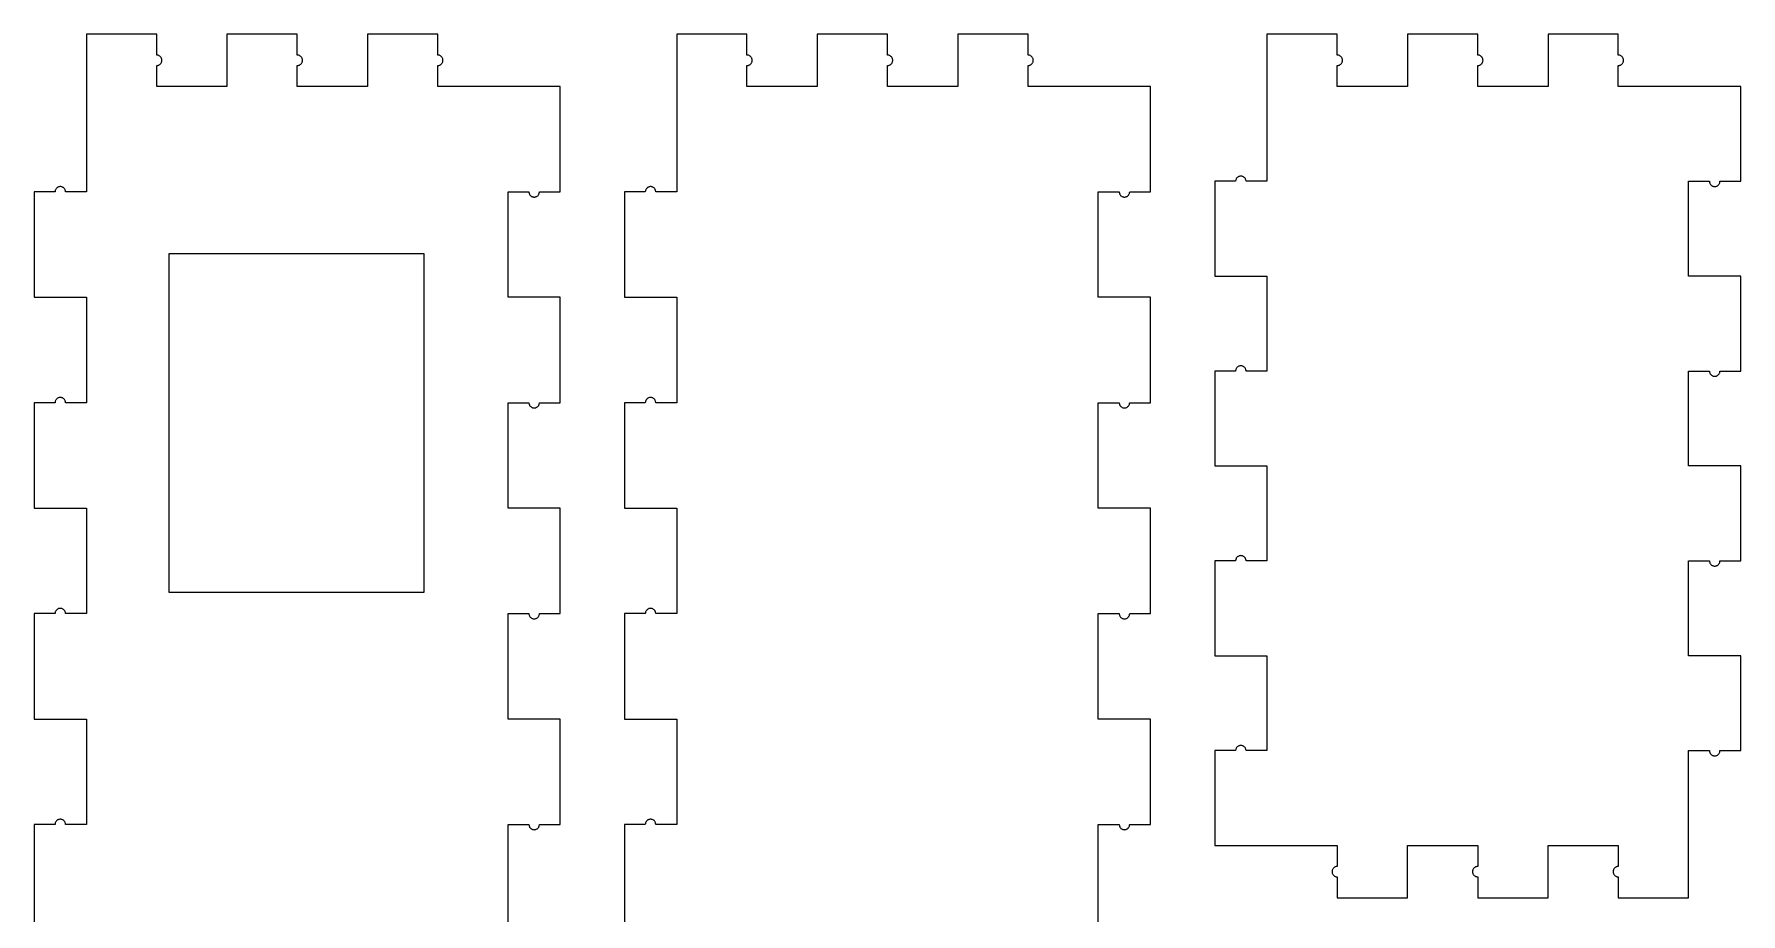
# Model space of a CAD drawing. Header units: metres. Extents: x -3 to 208, y -3 to 103.
# Drawn here: x 106.9 to 208.1, y 51 to 103.1 of the extents above; entities that cross this region are included whole.
import ezdxf

# ---------------------------------------------------------------- set-up
doc = ezdxf.new("R2010")
doc.units = ezdxf.units.M

msp = doc.modelspace()

# ---------------------------------------------------------------- linework, layer by layer
for p, q in [((114.167, 103.1), (110, 103.1)), ((110, 103.1), (110, 93.75)), ((114.167, 101.86), (114.167, 103.1)), ((122.5, 103.1), (118.333, 103.1)), ((118.333, 103.1), (118.333, 100)), ((122.5, 101.86), (122.5, 103.1)), ((130.833, 103.1), (126.667, 103.1)), ((126.667, 103.1), (126.667, 100)), ((130.833, 101.86), (130.833, 103.1)), ((149.167, 103.1), (145, 103.1)), ((145, 103.1), (145, 93.75)), ((149.167, 101.86), (149.167, 103.1)), ((157.5, 103.1), (153.333, 103.1)), ((153.333, 103.1), (153.333, 100)), ((157.5, 101.86), (157.5, 103.1)), ((165.833, 103.1), (161.667, 103.1)), ((161.667, 103.1), (161.667, 100)), ((165.833, 101.86), (165.833, 103.1)), ((184.167, 103.1), (180, 103.1)), ((180, 103.1), (180, 94.375)), ((184.167, 101.86), (184.167, 103.1)), ((192.5, 103.1), (188.333, 103.1)), ((188.333, 103.1), (188.333, 100)), ((192.5, 101.86), (192.5, 103.1)), ((200.833, 103.1), (196.667, 103.1)), ((196.667, 103.1), (196.667, 100)), ((200.833, 101.86), (200.833, 103.1)), ((114.199, 101.858), (114.167, 101.86)), ((114.167, 101.24), (114.199, 101.242)), ((114.167, 100), (114.167, 101.24)), ((114.231, 101.853), (114.199, 101.858)), ((114.199, 101.242), (114.231, 101.247)), ((114.262, 101.845), (114.231, 101.853)), ((114.231, 101.247), (114.262, 101.255)), ((114.293, 101.833), (114.262, 101.845)), ((114.262, 101.255), (114.293, 101.267)), ((114.322, 101.818), (114.293, 101.833)), ((114.293, 101.267), (114.322, 101.282)), ((114.349, 101.801), (114.322, 101.818)), ((114.322, 101.282), (114.349, 101.299)), ((114.374, 101.78), (114.349, 101.801)), ((114.349, 101.299), (114.374, 101.32)), ((114.397, 101.757), (114.374, 101.78)), ((114.374, 101.32), (114.397, 101.343)), ((114.417, 101.732), (114.397, 101.757)), ((114.397, 101.343), (114.417, 101.368)), ((114.435, 101.705), (114.417, 101.732)), ((114.417, 101.368), (114.435, 101.395)), ((114.45, 101.676), (114.435, 101.705)), ((114.435, 101.395), (114.45, 101.424)), ((114.461, 101.646), (114.45, 101.676)), ((114.45, 101.424), (114.461, 101.454)), ((114.47, 101.614), (114.461, 101.646)), ((114.461, 101.454), (114.47, 101.486)), ((114.475, 101.582), (114.47, 101.614)), ((114.47, 101.486), (114.475, 101.518)), ((114.477, 101.55), (114.475, 101.582)), ((114.475, 101.518), (114.477, 101.55)), ((122.532, 101.858), (122.5, 101.86)), ((122.5, 101.24), (122.532, 101.242)), ((122.5, 100), (122.5, 101.24)), ((122.564, 101.853), (122.532, 101.858)), ((122.532, 101.242), (122.564, 101.247)), ((122.596, 101.845), (122.564, 101.853)), ((122.564, 101.247), (122.596, 101.255)), ((122.626, 101.833), (122.596, 101.845)), ((122.596, 101.255), (122.626, 101.267)), ((122.655, 101.818), (122.626, 101.833)), ((122.626, 101.267), (122.655, 101.282)), ((122.682, 101.801), (122.655, 101.818)), ((122.655, 101.282), (122.682, 101.299)), ((122.707, 101.78), (122.682, 101.801)), ((122.682, 101.299), (122.707, 101.32)), ((122.73, 101.757), (122.707, 101.78)), ((122.707, 101.32), (122.73, 101.343)), ((122.751, 101.732), (122.73, 101.757)), ((122.73, 101.343), (122.751, 101.368)), ((122.768, 101.705), (122.751, 101.732)), ((122.751, 101.368), (122.768, 101.395)), ((122.783, 101.676), (122.768, 101.705)), ((122.768, 101.395), (122.783, 101.424)), ((122.795, 101.646), (122.783, 101.676)), ((122.783, 101.424), (122.795, 101.454)), ((122.803, 101.614), (122.795, 101.646)), ((122.795, 101.454), (122.803, 101.486)), ((122.808, 101.582), (122.803, 101.614)), ((122.803, 101.486), (122.808, 101.518)), ((122.81, 101.55), (122.808, 101.582)), ((122.808, 101.518), (122.81, 101.55)), ((130.866, 101.858), (130.833, 101.86)), ((130.833, 101.24), (130.866, 101.242)), ((130.833, 100), (130.833, 101.24)), ((130.898, 101.853), (130.866, 101.858)), ((130.866, 101.242), (130.898, 101.247)), ((130.929, 101.845), (130.898, 101.853)), ((130.898, 101.247), (130.929, 101.255)), ((130.959, 101.833), (130.929, 101.845)), ((130.929, 101.255), (130.959, 101.267)), ((130.988, 101.818), (130.959, 101.833)), ((130.959, 101.267), (130.988, 101.282)), ((131.016, 101.801), (130.988, 101.818)), ((130.988, 101.282), (131.016, 101.299)), ((131.041, 101.78), (131.016, 101.801)), ((131.016, 101.299), (131.041, 101.32)), ((131.064, 101.757), (131.041, 101.78)), ((131.041, 101.32), (131.064, 101.343)), ((131.084, 101.732), (131.064, 101.757)), ((131.064, 101.343), (131.084, 101.368)), ((131.102, 101.705), (131.084, 101.732)), ((131.084, 101.368), (131.102, 101.395)), ((131.117, 101.676), (131.102, 101.705)), ((131.102, 101.395), (131.117, 101.424)), ((131.128, 101.646), (131.117, 101.676)), ((131.117, 101.424), (131.128, 101.454)), ((131.137, 101.614), (131.128, 101.646)), ((131.128, 101.454), (131.137, 101.486)), ((131.142, 101.582), (131.137, 101.614)), ((131.137, 101.486), (131.142, 101.518)), ((131.143, 101.55), (131.142, 101.582)), ((131.142, 101.518), (131.143, 101.55)), ((149.199, 101.858), (149.167, 101.86)), ((149.167, 101.24), (149.199, 101.242)), ((149.167, 100), (149.167, 101.24)), ((149.231, 101.853), (149.199, 101.858)), ((149.199, 101.242), (149.231, 101.247)), ((149.262, 101.845), (149.231, 101.853)), ((149.231, 101.247), (149.262, 101.255)), ((149.293, 101.833), (149.262, 101.845)), ((149.262, 101.255), (149.293, 101.267)), ((149.322, 101.818), (149.293, 101.833)), ((149.293, 101.267), (149.322, 101.282)), ((149.349, 101.801), (149.322, 101.818)), ((149.322, 101.282), (149.349, 101.299)), ((149.374, 101.78), (149.349, 101.801)), ((149.349, 101.299), (149.374, 101.32)), ((149.397, 101.757), (149.374, 101.78)), ((149.374, 101.32), (149.397, 101.343)), ((149.417, 101.732), (149.397, 101.757)), ((149.397, 101.343), (149.417, 101.368)), ((149.435, 101.705), (149.417, 101.732)), ((149.417, 101.368), (149.435, 101.395)), ((149.45, 101.676), (149.435, 101.705)), ((149.435, 101.395), (149.45, 101.424)), ((149.461, 101.646), (149.45, 101.676)), ((149.45, 101.424), (149.461, 101.454)), ((149.47, 101.614), (149.461, 101.646)), ((149.461, 101.454), (149.47, 101.486)), ((149.475, 101.582), (149.47, 101.614)), ((149.47, 101.486), (149.475, 101.518)), ((149.477, 101.55), (149.475, 101.582)), ((149.475, 101.518), (149.477, 101.55)), ((157.532, 101.858), (157.5, 101.86)), ((157.5, 101.24), (157.532, 101.242)), ((157.5, 100), (157.5, 101.24)), ((157.564, 101.853), (157.532, 101.858)), ((157.532, 101.242), (157.564, 101.247)), ((157.596, 101.845), (157.564, 101.853)), ((157.564, 101.247), (157.596, 101.255)), ((157.626, 101.833), (157.596, 101.845)), ((157.596, 101.255), (157.626, 101.267)), ((157.655, 101.818), (157.626, 101.833)), ((157.626, 101.267), (157.655, 101.282)), ((157.682, 101.801), (157.655, 101.818)), ((157.655, 101.282), (157.682, 101.299)), ((157.707, 101.78), (157.682, 101.801)), ((157.682, 101.299), (157.707, 101.32)), ((157.73, 101.757), (157.707, 101.78)), ((157.707, 101.32), (157.73, 101.343)), ((157.751, 101.732), (157.73, 101.757)), ((157.73, 101.343), (157.751, 101.368)), ((157.768, 101.705), (157.751, 101.732)), ((157.751, 101.368), (157.768, 101.395)), ((157.783, 101.676), (157.768, 101.705)), ((157.768, 101.395), (157.783, 101.424)), ((157.795, 101.646), (157.783, 101.676)), ((157.783, 101.424), (157.795, 101.454)), ((157.803, 101.614), (157.795, 101.646)), ((157.795, 101.454), (157.803, 101.486)), ((157.808, 101.582), (157.803, 101.614)), ((157.803, 101.486), (157.808, 101.518)), ((157.81, 101.55), (157.808, 101.582)), ((157.808, 101.518), (157.81, 101.55)), ((165.866, 101.858), (165.833, 101.86)), ((165.833, 101.24), (165.866, 101.242)), ((165.833, 100), (165.833, 101.24)), ((165.898, 101.853), (165.866, 101.858)), ((165.866, 101.242), (165.898, 101.247)), ((165.929, 101.845), (165.898, 101.853)), ((165.898, 101.247), (165.929, 101.255)), ((165.959, 101.833), (165.929, 101.845)), ((165.929, 101.255), (165.959, 101.267)), ((165.988, 101.818), (165.959, 101.833)), ((165.959, 101.267), (165.988, 101.282)), ((166.016, 101.801), (165.988, 101.818)), ((165.988, 101.282), (166.016, 101.299)), ((166.041, 101.78), (166.016, 101.801)), ((166.016, 101.299), (166.041, 101.32)), ((166.064, 101.757), (166.041, 101.78)), ((166.041, 101.32), (166.064, 101.343)), ((166.084, 101.732), (166.064, 101.757)), ((166.064, 101.343), (166.084, 101.368)), ((166.102, 101.705), (166.084, 101.732)), ((166.084, 101.368), (166.102, 101.395)), ((166.117, 101.676), (166.102, 101.705)), ((166.102, 101.395), (166.117, 101.424)), ((166.128, 101.646), (166.117, 101.676)), ((166.117, 101.424), (166.128, 101.454)), ((166.137, 101.614), (166.128, 101.646)), ((166.128, 101.454), (166.137, 101.486)), ((166.142, 101.582), (166.137, 101.614)), ((166.137, 101.486), (166.142, 101.518)), ((166.143, 101.55), (166.142, 101.582)), ((166.142, 101.518), (166.143, 101.55)), ((184.199, 101.858), (184.167, 101.86)), ((184.167, 101.24), (184.199, 101.242)), ((184.167, 100), (184.167, 101.24)), ((184.231, 101.853), (184.199, 101.858)), ((184.199, 101.242), (184.231, 101.247)), ((184.262, 101.845), (184.231, 101.853)), ((184.231, 101.247), (184.262, 101.255)), ((184.293, 101.833), (184.262, 101.845)), ((184.262, 101.255), (184.293, 101.267)), ((184.322, 101.818), (184.293, 101.833)), ((184.293, 101.267), (184.322, 101.282)), ((184.349, 101.801), (184.322, 101.818)), ((184.322, 101.282), (184.349, 101.299)), ((184.374, 101.78), (184.349, 101.801)), ((184.349, 101.299), (184.374, 101.32)), ((184.397, 101.757), (184.374, 101.78)), ((184.374, 101.32), (184.397, 101.343)), ((184.417, 101.732), (184.397, 101.757)), ((184.397, 101.343), (184.417, 101.368)), ((184.435, 101.705), (184.417, 101.732)), ((184.417, 101.368), (184.435, 101.395)), ((184.45, 101.676), (184.435, 101.705)), ((184.435, 101.395), (184.45, 101.424)), ((184.461, 101.646), (184.45, 101.676)), ((184.45, 101.424), (184.461, 101.454)), ((184.47, 101.614), (184.461, 101.646)), ((184.461, 101.454), (184.47, 101.486)), ((184.475, 101.582), (184.47, 101.614)), ((184.47, 101.486), (184.475, 101.518)), ((184.477, 101.55), (184.475, 101.582)), ((184.475, 101.518), (184.477, 101.55)), ((192.532, 101.858), (192.5, 101.86)), ((192.5, 101.24), (192.532, 101.242)), ((192.5, 100), (192.5, 101.24)), ((192.564, 101.853), (192.532, 101.858)), ((192.532, 101.242), (192.564, 101.247)), ((192.596, 101.845), (192.564, 101.853)), ((192.564, 101.247), (192.596, 101.255)), ((192.626, 101.833), (192.596, 101.845)), ((192.596, 101.255), (192.626, 101.267)), ((192.655, 101.818), (192.626, 101.833)), ((192.626, 101.267), (192.655, 101.282)), ((192.682, 101.801), (192.655, 101.818)), ((192.655, 101.282), (192.682, 101.299)), ((192.707, 101.78), (192.682, 101.801)), ((192.682, 101.299), (192.707, 101.32)), ((192.73, 101.757), (192.707, 101.78)), ((192.707, 101.32), (192.73, 101.343)), ((192.751, 101.732), (192.73, 101.757)), ((192.73, 101.343), (192.751, 101.368)), ((192.768, 101.705), (192.751, 101.732)), ((192.751, 101.368), (192.768, 101.395)), ((192.783, 101.676), (192.768, 101.705)), ((192.768, 101.395), (192.783, 101.424)), ((192.795, 101.646), (192.783, 101.676)), ((192.783, 101.424), (192.795, 101.454)), ((192.803, 101.614), (192.795, 101.646)), ((192.795, 101.454), (192.803, 101.486)), ((192.808, 101.582), (192.803, 101.614)), ((192.803, 101.486), (192.808, 101.518)), ((192.81, 101.55), (192.808, 101.582)), ((192.808, 101.518), (192.81, 101.55)), ((200.866, 101.858), (200.833, 101.86)), ((200.833, 101.24), (200.866, 101.242)), ((200.833, 100), (200.833, 101.24)), ((200.898, 101.853), (200.866, 101.858)), ((200.866, 101.242), (200.898, 101.247)), ((200.929, 101.845), (200.898, 101.853)), ((200.898, 101.247), (200.929, 101.255)), ((200.959, 101.833), (200.929, 101.845)), ((200.929, 101.255), (200.959, 101.267)), ((200.988, 101.818), (200.959, 101.833)), ((200.959, 101.267), (200.988, 101.282)), ((201.016, 101.801), (200.988, 101.818)), ((200.988, 101.282), (201.016, 101.299)), ((201.041, 101.78), (201.016, 101.801)), ((201.016, 101.299), (201.041, 101.32)), ((201.064, 101.757), (201.041, 101.78)), ((201.041, 101.32), (201.064, 101.343)), ((201.084, 101.732), (201.064, 101.757)), ((201.064, 101.343), (201.084, 101.368)), ((201.102, 101.705), (201.084, 101.732)), ((201.084, 101.368), (201.102, 101.395)), ((201.117, 101.676), (201.102, 101.705)), ((201.102, 101.395), (201.117, 101.424)), ((201.128, 101.646), (201.117, 101.676)), ((201.117, 101.424), (201.128, 101.454)), ((201.137, 101.614), (201.128, 101.646)), ((201.128, 101.454), (201.137, 101.486)), ((201.142, 101.582), (201.137, 101.614)), ((201.137, 101.486), (201.142, 101.518)), ((201.143, 101.55), (201.142, 101.582)), ((201.142, 101.518), (201.143, 101.55)), ((118.333, 100), (114.167, 100)), ((126.667, 100), (122.5, 100)), ((138.1, 100), (130.833, 100)), ((138.1, 93.75), (138.1, 100)), ((153.333, 100), (149.167, 100)), ((161.667, 100), (157.5, 100)), ((173.1, 100), (165.833, 100)), ((173.1, 93.75), (173.1, 100)), ((188.333, 100), (184.167, 100)), ((196.667, 100), (192.5, 100)), ((208.1, 100), (200.833, 100)), ((208.1, 94.375), (208.1, 100)), ((178.14, 94.375), (176.9, 94.375)), ((176.9, 94.375), (176.9, 88.75)), ((178.142, 94.4074), (178.14, 94.375)), ((178.147, 94.4394), (178.142, 94.4074)), ((178.155, 94.4708), (178.147, 94.4394)), ((178.167, 94.5011), (178.155, 94.4708)), ((178.182, 94.53), (178.167, 94.5011)), ((178.199, 94.5572), (178.182, 94.53)), ((178.22, 94.5824), (178.199, 94.5572)), ((178.243, 94.6054), (178.22, 94.5824)), ((178.268, 94.6258), (178.243, 94.6054)), ((178.295, 94.6435), (178.268, 94.6258)), ((178.324, 94.6582), (178.295, 94.6435)), ((178.354, 94.6698), (178.324, 94.6582)), ((178.386, 94.6782), (178.354, 94.6698)), ((178.418, 94.6833), (178.386, 94.6782)), ((178.45, 94.685), (178.418, 94.6833)), ((178.482, 94.6833), (178.45, 94.685)), ((178.514, 94.6782), (178.482, 94.6833)), ((178.546, 94.6698), (178.514, 94.6782)), ((178.576, 94.6582), (178.546, 94.6698)), ((178.605, 94.6435), (178.576, 94.6582)), ((178.632, 94.6258), (178.605, 94.6435)), ((178.657, 94.6054), (178.632, 94.6258)), ((178.68, 94.5824), (178.657, 94.6054)), ((178.701, 94.5572), (178.68, 94.5824)), ((178.718, 94.53), (178.701, 94.5572)), ((178.733, 94.5011), (178.718, 94.53)), ((178.745, 94.4708), (178.733, 94.5011)), ((178.753, 94.4394), (178.745, 94.4708)), ((178.758, 94.4074), (178.753, 94.4394)), ((178.76, 94.375), (178.758, 94.4074)), ((180, 94.375), (178.76, 94.375)), ((205, 88.75), (205, 94.375)), ((205, 94.375), (206.24, 94.375)), ((206.24, 94.375), (206.242, 94.3426)), ((206.242, 94.3426), (206.247, 94.3106)), ((206.247, 94.3106), (206.255, 94.2792)), ((206.255, 94.2792), (206.267, 94.2489)), ((206.267, 94.2489), (206.282, 94.22)), ((206.282, 94.22), (206.299, 94.1928)), ((206.299, 94.1928), (206.32, 94.1676)), ((206.32, 94.1676), (206.343, 94.1446)), ((206.343, 94.1446), (206.368, 94.1242)), ((206.368, 94.1242), (206.395, 94.1065)), ((206.705, 94.1065), (206.732, 94.1242)), ((206.732, 94.1242), (206.757, 94.1446)), ((206.757, 94.1446), (206.78, 94.1676)), ((206.78, 94.1676), (206.801, 94.1928)), ((206.801, 94.1928), (206.818, 94.22)), ((206.818, 94.22), (206.833, 94.2489)), ((206.833, 94.2489), (206.845, 94.2792)), ((206.845, 94.2792), (206.853, 94.3106)), ((206.853, 94.3106), (206.858, 94.3426)), ((206.858, 94.3426), (206.86, 94.375)), ((206.86, 94.375), (208.1, 94.375)), ((108.14, 93.75), (106.9, 93.75)), ((106.9, 93.75), (106.9, 87.5)), ((108.142, 93.7824), (108.14, 93.75)), ((108.147, 93.8144), (108.142, 93.7824)), ((108.155, 93.8458), (108.147, 93.8144)), ((108.167, 93.8761), (108.155, 93.8458)), ((108.182, 93.905), (108.167, 93.8761)), ((108.199, 93.9322), (108.182, 93.905)), ((108.22, 93.9574), (108.199, 93.9322)), ((108.243, 93.9804), (108.22, 93.9574)), ((108.268, 94.0008), (108.243, 93.9804)), ((108.295, 94.0185), (108.268, 94.0008)), ((108.324, 94.0332), (108.295, 94.0185)), ((108.354, 94.0448), (108.324, 94.0332)), ((108.386, 94.0532), (108.354, 94.0448)), ((108.418, 94.0583), (108.386, 94.0532)), ((108.45, 94.06), (108.418, 94.0583)), ((108.482, 94.0583), (108.45, 94.06)), ((108.514, 94.0532), (108.482, 94.0583)), ((108.546, 94.0448), (108.514, 94.0532)), ((108.576, 94.0332), (108.546, 94.0448)), ((108.605, 94.0185), (108.576, 94.0332)), ((108.632, 94.0008), (108.605, 94.0185)), ((108.657, 93.9804), (108.632, 94.0008)), ((108.68, 93.9574), (108.657, 93.9804)), ((108.701, 93.9322), (108.68, 93.9574)), ((108.718, 93.905), (108.701, 93.9322)), ((108.733, 93.8761), (108.718, 93.905)), ((108.745, 93.8458), (108.733, 93.8761)), ((108.753, 93.8144), (108.745, 93.8458)), ((108.758, 93.7824), (108.753, 93.8144)), ((108.76, 93.75), (108.758, 93.7824)), ((110, 93.75), (108.76, 93.75)), ((135, 87.5), (135, 93.75)), ((135, 93.75), (136.24, 93.75)), ((136.24, 93.75), (136.242, 93.7176)), ((136.242, 93.7176), (136.247, 93.6856)), ((136.247, 93.6856), (136.255, 93.6542)), ((136.255, 93.6542), (136.267, 93.6239)), ((136.267, 93.6239), (136.282, 93.595)), ((136.282, 93.595), (136.299, 93.5678)), ((136.299, 93.5678), (136.32, 93.5426)), ((136.32, 93.5426), (136.343, 93.5196)), ((136.343, 93.5196), (136.368, 93.4992)), ((136.368, 93.4992), (136.395, 93.4815)), ((136.395, 93.4815), (136.424, 93.4668)), ((136.424, 93.4668), (136.454, 93.4552)), ((136.454, 93.4552), (136.486, 93.4468)), ((136.486, 93.4468), (136.518, 93.4417)), ((136.518, 93.4417), (136.55, 93.44)), ((136.55, 93.44), (136.582, 93.4417)), ((136.582, 93.4417), (136.614, 93.4468)), ((136.614, 93.4468), (136.646, 93.4552)), ((136.646, 93.4552), (136.676, 93.4668)), ((136.676, 93.4668), (136.705, 93.4815)), ((136.705, 93.4815), (136.732, 93.4992)), ((136.732, 93.4992), (136.757, 93.5196)), ((136.757, 93.5196), (136.78, 93.5426)), ((136.78, 93.5426), (136.801, 93.5678)), ((136.801, 93.5678), (136.818, 93.595)), ((136.818, 93.595), (136.833, 93.6239)), ((136.833, 93.6239), (136.845, 93.6542)), ((136.845, 93.6542), (136.853, 93.6856)), ((136.853, 93.6856), (136.858, 93.7176)), ((136.858, 93.7176), (136.86, 93.75)), ((136.86, 93.75), (138.1, 93.75)), ((143.14, 93.75), (141.9, 93.75)), ((141.9, 93.75), (141.9, 87.5)), ((143.142, 93.7824), (143.14, 93.75)), ((143.147, 93.8144), (143.142, 93.7824)), ((143.155, 93.8458), (143.147, 93.8144)), ((143.167, 93.8761), (143.155, 93.8458)), ((143.182, 93.905), (143.167, 93.8761)), ((143.199, 93.9322), (143.182, 93.905)), ((143.22, 93.9574), (143.199, 93.9322)), ((143.243, 93.9804), (143.22, 93.9574)), ((143.268, 94.0008), (143.243, 93.9804)), ((143.295, 94.0185), (143.268, 94.0008)), ((143.324, 94.0332), (143.295, 94.0185)), ((143.354, 94.0448), (143.324, 94.0332)), ((143.386, 94.0532), (143.354, 94.0448)), ((143.418, 94.0583), (143.386, 94.0532)), ((143.45, 94.06), (143.418, 94.0583)), ((143.482, 94.0583), (143.45, 94.06)), ((143.514, 94.0532), (143.482, 94.0583)), ((143.546, 94.0448), (143.514, 94.0532)), ((143.576, 94.0332), (143.546, 94.0448)), ((143.605, 94.0185), (143.576, 94.0332)), ((143.632, 94.0008), (143.605, 94.0185)), ((143.657, 93.9804), (143.632, 94.0008)), ((143.68, 93.9574), (143.657, 93.9804)), ((143.701, 93.9322), (143.68, 93.9574)), ((143.718, 93.905), (143.701, 93.9322)), ((143.733, 93.8761), (143.718, 93.905)), ((143.745, 93.8458), (143.733, 93.8761)), ((143.753, 93.8144), (143.745, 93.8458)), ((143.758, 93.7824), (143.753, 93.8144)), ((143.76, 93.75), (143.758, 93.7824)), ((145, 93.75), (143.76, 93.75)), ((170, 87.5), (170, 93.75)), ((170, 93.75), (171.24, 93.75)), ((171.24, 93.75), (171.242, 93.7176)), ((171.242, 93.7176), (171.247, 93.6856)), ((171.247, 93.6856), (171.255, 93.6542)), ((171.255, 93.6542), (171.267, 93.6239)), ((171.267, 93.6239), (171.282, 93.595)), ((171.282, 93.595), (171.299, 93.5678)), ((171.299, 93.5678), (171.32, 93.5426)), ((171.32, 93.5426), (171.343, 93.5196)), ((171.343, 93.5196), (171.368, 93.4992)), ((171.368, 93.4992), (171.395, 93.4815)), ((171.395, 93.4815), (171.424, 93.4668)), ((171.424, 93.4668), (171.454, 93.4552)), ((171.454, 93.4552), (171.486, 93.4468)), ((171.486, 93.4468), (171.518, 93.4417)), ((171.518, 93.4417), (171.55, 93.44)), ((171.55, 93.44), (171.582, 93.4417)), ((171.582, 93.4417), (171.614, 93.4468)), ((171.614, 93.4468), (171.646, 93.4552)), ((171.646, 93.4552), (171.676, 93.4668)), ((171.676, 93.4668), (171.705, 93.4815)), ((171.705, 93.4815), (171.732, 93.4992)), ((171.732, 93.4992), (171.757, 93.5196)), ((171.757, 93.5196), (171.78, 93.5426)), ((171.78, 93.5426), (171.801, 93.5678)), ((171.801, 93.5678), (171.818, 93.595)), ((171.818, 93.595), (171.833, 93.6239)), ((171.833, 93.6239), (171.845, 93.6542)), ((171.845, 93.6542), (171.853, 93.6856)), ((171.853, 93.6856), (171.858, 93.7176)), ((171.858, 93.7176), (171.86, 93.75)), ((171.86, 93.75), (173.1, 93.75)), ((206.395, 94.1065), (206.424, 94.0918)), ((206.424, 94.0918), (206.454, 94.0802)), ((206.454, 94.0802), (206.486, 94.0718)), ((206.486, 94.0718), (206.518, 94.0667)), ((206.518, 94.0667), (206.55, 94.065)), ((206.55, 94.065), (206.582, 94.0667)), ((206.582, 94.0667), (206.614, 94.0718)), ((206.614, 94.0718), (206.646, 94.0802)), ((206.646, 94.0802), (206.676, 94.0918)), ((206.676, 94.0918), (206.705, 94.1065)), ((114.9, 70), (114.9, 90.1)), ((114.9, 90.1), (130, 90.1)), ((130, 90.1), (130, 70)), ((176.9, 88.75), (180, 88.75)), ((180, 88.75), (180, 83.125)), ((208.1, 88.75), (205, 88.75)), ((208.1, 83.125), (208.1, 88.75)), ((106.9, 87.5), (110, 87.5)), ((110, 87.5), (110, 81.25)), ((138.1, 87.5), (135, 87.5)), ((138.1, 81.25), (138.1, 87.5)), ((141.9, 87.5), (145, 87.5)), ((145, 87.5), (145, 81.25)), ((173.1, 87.5), (170, 87.5)), ((173.1, 81.25), (173.1, 87.5)), ((178.14, 83.125), (176.9, 83.125)), ((176.9, 83.125), (176.9, 77.5)), ((178.142, 83.1574), (178.14, 83.125)), ((178.147, 83.1894), (178.142, 83.1574)), ((178.155, 83.2208), (178.147, 83.1894)), ((178.167, 83.2511), (178.155, 83.2208)), ((178.182, 83.28), (178.167, 83.2511)), ((178.199, 83.3072), (178.182, 83.28)), ((178.22, 83.3324), (178.199, 83.3072)), ((178.243, 83.3554), (178.22, 83.3324)), ((178.268, 83.3758), (178.243, 83.3554)), ((178.295, 83.3935), (178.268, 83.3758)), ((178.324, 83.4082), (178.295, 83.3935)), ((178.354, 83.4198), (178.324, 83.4082)), ((178.386, 83.4282), (178.354, 83.4198)), ((178.418, 83.4333), (178.386, 83.4282)), ((178.45, 83.435), (178.418, 83.4333)), ((178.482, 83.4333), (178.45, 83.435)), ((178.514, 83.4282), (178.482, 83.4333)), ((178.546, 83.4198), (178.514, 83.4282)), ((178.576, 83.4082), (178.546, 83.4198)), ((178.605, 83.3935), (178.576, 83.4082)), ((178.632, 83.3758), (178.605, 83.3935)), ((178.657, 83.3554), (178.632, 83.3758)), ((178.68, 83.3324), (178.657, 83.3554)), ((178.701, 83.3072), (178.68, 83.3324)), ((178.718, 83.28), (178.701, 83.3072)), ((178.733, 83.2511), (178.718, 83.28)), ((178.745, 83.2208), (178.733, 83.2511)), ((178.753, 83.1894), (178.745, 83.2208)), ((178.758, 83.1574), (178.753, 83.1894)), ((178.76, 83.125), (178.758, 83.1574)), ((180, 83.125), (178.76, 83.125)), ((205, 77.5), (205, 83.125)), ((205, 83.125), (206.24, 83.125)), ((206.24, 83.125), (206.242, 83.0926)), ((206.242, 83.0926), (206.247, 83.0606)), ((206.247, 83.0606), (206.255, 83.0292)), ((206.255, 83.0292), (206.267, 82.9989)), ((206.267, 82.9989), (206.282, 82.97)), ((206.818, 82.97), (206.833, 82.9989)), ((206.833, 82.9989), (206.845, 83.0292)), ((206.845, 83.0292), (206.853, 83.0606)), ((206.853, 83.0606), (206.858, 83.0926)), ((206.858, 83.0926), (206.86, 83.125)), ((206.86, 83.125), (208.1, 83.125)), ((206.282, 82.97), (206.299, 82.9428)), ((206.299, 82.9428), (206.32, 82.9176)), ((206.32, 82.9176), (206.343, 82.8946)), ((206.343, 82.8946), (206.368, 82.8742)), ((206.368, 82.8742), (206.395, 82.8565)), ((206.395, 82.8565), (206.424, 82.8418)), ((206.424, 82.8418), (206.454, 82.8302)), ((206.454, 82.8302), (206.486, 82.8218)), ((206.486, 82.8218), (206.518, 82.8167)), ((206.518, 82.8167), (206.55, 82.815)), ((206.55, 82.815), (206.582, 82.8167)), ((206.582, 82.8167), (206.614, 82.8218)), ((206.614, 82.8218), (206.646, 82.8302)), ((206.646, 82.8302), (206.676, 82.8418)), ((206.676, 82.8418), (206.705, 82.8565)), ((206.705, 82.8565), (206.732, 82.8742)), ((206.732, 82.8742), (206.757, 82.8946)), ((206.757, 82.8946), (206.78, 82.9176)), ((206.78, 82.9176), (206.801, 82.9428)), ((206.801, 82.9428), (206.818, 82.97)), ((108.14, 81.25), (106.9, 81.25)), ((106.9, 81.25), (106.9, 75)), ((108.142, 81.2824), (108.14, 81.25)), ((108.147, 81.3144), (108.142, 81.2824)), ((108.155, 81.3458), (108.147, 81.3144)), ((108.167, 81.3761), (108.155, 81.3458)), ((108.182, 81.405), (108.167, 81.3761)), ((108.199, 81.4322), (108.182, 81.405)), ((108.22, 81.4574), (108.199, 81.4322)), ((108.243, 81.4804), (108.22, 81.4574)), ((108.268, 81.5008), (108.243, 81.4804)), ((108.295, 81.5185), (108.268, 81.5008)), ((108.324, 81.5332), (108.295, 81.5185)), ((108.354, 81.5448), (108.324, 81.5332)), ((108.386, 81.5532), (108.354, 81.5448)), ((108.418, 81.5583), (108.386, 81.5532)), ((108.45, 81.56), (108.418, 81.5583)), ((108.482, 81.5583), (108.45, 81.56)), ((108.514, 81.5532), (108.482, 81.5583)), ((108.546, 81.5448), (108.514, 81.5532)), ((108.576, 81.5332), (108.546, 81.5448)), ((108.605, 81.5185), (108.576, 81.5332)), ((108.632, 81.5008), (108.605, 81.5185)), ((108.657, 81.4804), (108.632, 81.5008)), ((108.68, 81.4574), (108.657, 81.4804)), ((108.701, 81.4322), (108.68, 81.4574)), ((108.718, 81.405), (108.701, 81.4322)), ((108.733, 81.3761), (108.718, 81.405)), ((108.745, 81.3458), (108.733, 81.3761)), ((108.753, 81.3144), (108.745, 81.3458)), ((108.758, 81.2824), (108.753, 81.3144)), ((108.76, 81.25), (108.758, 81.2824)), ((110, 81.25), (108.76, 81.25)), ((135, 75), (135, 81.25)), ((135, 81.25), (136.24, 81.25)), ((136.24, 81.25), (136.242, 81.2176)), ((136.242, 81.2176), (136.247, 81.1856)), ((136.247, 81.1856), (136.255, 81.1542)), ((136.255, 81.1542), (136.267, 81.1239)), ((136.267, 81.1239), (136.282, 81.095)), ((136.282, 81.095), (136.299, 81.0678)), ((136.299, 81.0678), (136.32, 81.0426)), ((136.32, 81.0426), (136.343, 81.0196)), ((136.343, 81.0196), (136.368, 80.9992)), ((136.368, 80.9992), (136.395, 80.9815)), ((136.395, 80.9815), (136.424, 80.9668)), ((136.424, 80.9668), (136.454, 80.9552)), ((136.646, 80.9552), (136.676, 80.9668)), ((136.676, 80.9668), (136.705, 80.9815)), ((136.705, 80.9815), (136.732, 80.9992)), ((136.732, 80.9992), (136.757, 81.0196)), ((136.757, 81.0196), (136.78, 81.0426)), ((136.78, 81.0426), (136.801, 81.0678)), ((136.801, 81.0678), (136.818, 81.095)), ((136.818, 81.095), (136.833, 81.1239)), ((136.833, 81.1239), (136.845, 81.1542)), ((136.845, 81.1542), (136.853, 81.1856)), ((136.853, 81.1856), (136.858, 81.2176)), ((136.858, 81.2176), (136.86, 81.25)), ((136.86, 81.25), (138.1, 81.25)), ((143.14, 81.25), (141.9, 81.25)), ((141.9, 81.25), (141.9, 75)), ((143.142, 81.2824), (143.14, 81.25)), ((143.147, 81.3144), (143.142, 81.2824)), ((143.155, 81.3458), (143.147, 81.3144)), ((143.167, 81.3761), (143.155, 81.3458)), ((143.182, 81.405), (143.167, 81.3761)), ((143.199, 81.4322), (143.182, 81.405)), ((143.22, 81.4574), (143.199, 81.4322)), ((143.243, 81.4804), (143.22, 81.4574)), ((143.268, 81.5008), (143.243, 81.4804)), ((143.295, 81.5185), (143.268, 81.5008)), ((143.324, 81.5332), (143.295, 81.5185)), ((143.354, 81.5448), (143.324, 81.5332)), ((143.386, 81.5532), (143.354, 81.5448)), ((143.418, 81.5583), (143.386, 81.5532)), ((143.45, 81.56), (143.418, 81.5583)), ((143.482, 81.5583), (143.45, 81.56)), ((143.514, 81.5532), (143.482, 81.5583)), ((143.546, 81.5448), (143.514, 81.5532)), ((143.576, 81.5332), (143.546, 81.5448)), ((143.605, 81.5185), (143.576, 81.5332)), ((143.632, 81.5008), (143.605, 81.5185)), ((143.657, 81.4804), (143.632, 81.5008)), ((143.68, 81.4574), (143.657, 81.4804)), ((143.701, 81.4322), (143.68, 81.4574)), ((143.718, 81.405), (143.701, 81.4322)), ((143.733, 81.3761), (143.718, 81.405)), ((143.745, 81.3458), (143.733, 81.3761)), ((143.753, 81.3144), (143.745, 81.3458)), ((143.758, 81.2824), (143.753, 81.3144)), ((143.76, 81.25), (143.758, 81.2824)), ((145, 81.25), (143.76, 81.25)), ((170, 75), (170, 81.25)), ((170, 81.25), (171.24, 81.25)), ((171.24, 81.25), (171.242, 81.2176)), ((171.242, 81.2176), (171.247, 81.1856)), ((171.247, 81.1856), (171.255, 81.1542)), ((171.255, 81.1542), (171.267, 81.1239)), ((171.267, 81.1239), (171.282, 81.095)), ((171.282, 81.095), (171.299, 81.0678)), ((171.299, 81.0678), (171.32, 81.0426)), ((171.32, 81.0426), (171.343, 81.0196)), ((171.343, 81.0196), (171.368, 80.9992)), ((171.368, 80.9992), (171.395, 80.9815)), ((171.395, 80.9815), (171.424, 80.9668)), ((171.424, 80.9668), (171.454, 80.9552)), ((171.646, 80.9552), (171.676, 80.9668)), ((171.676, 80.9668), (171.705, 80.9815)), ((171.705, 80.9815), (171.732, 80.9992)), ((171.732, 80.9992), (171.757, 81.0196)), ((171.757, 81.0196), (171.78, 81.0426)), ((171.78, 81.0426), (171.801, 81.0678)), ((171.801, 81.0678), (171.818, 81.095)), ((171.818, 81.095), (171.833, 81.1239)), ((171.833, 81.1239), (171.845, 81.1542)), ((171.845, 81.1542), (171.853, 81.1856)), ((171.853, 81.1856), (171.858, 81.2176)), ((171.858, 81.2176), (171.86, 81.25)), ((171.86, 81.25), (173.1, 81.25)), ((136.454, 80.9552), (136.486, 80.9468)), ((136.486, 80.9468), (136.518, 80.9417)), ((136.518, 80.9417), (136.55, 80.94)), ((136.55, 80.94), (136.582, 80.9417)), ((136.582, 80.9417), (136.614, 80.9468)), ((136.614, 80.9468), (136.646, 80.9552)), ((171.454, 80.9552), (171.486, 80.9468)), ((171.486, 80.9468), (171.518, 80.9417)), ((171.518, 80.9417), (171.55, 80.94)), ((171.55, 80.94), (171.582, 80.9417)), ((171.582, 80.9417), (171.614, 80.9468)), ((171.614, 80.9468), (171.646, 80.9552)), ((176.9, 77.5), (180, 77.5)), ((180, 77.5), (180, 71.875)), ((208.1, 77.5), (205, 77.5)), ((208.1, 71.875), (208.1, 77.5)), ((106.9, 75), (110, 75)), ((110, 75), (110, 68.75)), ((138.1, 75), (135, 75)), ((138.1, 68.75), (138.1, 75)), ((141.9, 75), (145, 75)), ((145, 75), (145, 68.75)), ((173.1, 75), (170, 75)), ((173.1, 68.75), (173.1, 75)), ((178.14, 71.875), (176.9, 71.875)), ((176.9, 71.875), (176.9, 66.25)), ((178.142, 71.9074), (178.14, 71.875)), ((178.147, 71.9394), (178.142, 71.9074)), ((178.155, 71.9708), (178.147, 71.9394)), ((178.167, 72.0011), (178.155, 71.9708)), ((178.182, 72.03), (178.167, 72.0011)), ((178.199, 72.0572), (178.182, 72.03)), ((178.22, 72.0824), (178.199, 72.0572)), ((178.243, 72.1054), (178.22, 72.0824)), ((178.268, 72.1258), (178.243, 72.1054)), ((178.295, 72.1435), (178.268, 72.1258)), ((178.324, 72.1582), (178.295, 72.1435)), ((178.354, 72.1698), (178.324, 72.1582)), ((178.386, 72.1782), (178.354, 72.1698)), ((178.418, 72.1833), (178.386, 72.1782)), ((178.45, 72.185), (178.418, 72.1833)), ((178.482, 72.1833), (178.45, 72.185)), ((178.514, 72.1782), (178.482, 72.1833)), ((178.546, 72.1698), (178.514, 72.1782)), ((178.576, 72.1582), (178.546, 72.1698)), ((178.605, 72.1435), (178.576, 72.1582)), ((178.632, 72.1258), (178.605, 72.1435)), ((178.657, 72.1054), (178.632, 72.1258)), ((178.68, 72.0824), (178.657, 72.1054)), ((178.701, 72.0572), (178.68, 72.0824)), ((178.718, 72.03), (178.701, 72.0572)), ((178.733, 72.0011), (178.718, 72.03)), ((178.745, 71.9708), (178.733, 72.0011)), ((178.753, 71.9394), (178.745, 71.9708)), ((178.758, 71.9074), (178.753, 71.9394)), ((178.76, 71.875), (178.758, 71.9074)), ((180, 71.875), (178.76, 71.875)), ((205, 66.25), (205, 71.875)), ((205, 71.875), (206.24, 71.875)), ((206.24, 71.875), (206.242, 71.8426)), ((206.858, 71.8426), (206.86, 71.875)), ((206.86, 71.875), (208.1, 71.875)), ((206.242, 71.8426), (206.247, 71.8106)), ((206.247, 71.8106), (206.255, 71.7792)), ((206.255, 71.7792), (206.267, 71.7489)), ((206.267, 71.7489), (206.282, 71.72)), ((206.282, 71.72), (206.299, 71.6928)), ((206.299, 71.6928), (206.32, 71.6676)), ((206.32, 71.6676), (206.343, 71.6446)), ((206.343, 71.6446), (206.368, 71.6242)), ((206.368, 71.6242), (206.395, 71.6065)), ((206.395, 71.6065), (206.424, 71.5918)), ((206.424, 71.5918), (206.454, 71.5802)), ((206.454, 71.5802), (206.486, 71.5718)), ((206.486, 71.5718), (206.518, 71.5667)), ((206.518, 71.5667), (206.55, 71.565)), ((206.55, 71.565), (206.582, 71.5667)), ((206.582, 71.5667), (206.614, 71.5718)), ((206.614, 71.5718), (206.646, 71.5802)), ((206.646, 71.5802), (206.676, 71.5918)), ((206.676, 71.5918), (206.705, 71.6065)), ((206.705, 71.6065), (206.732, 71.6242)), ((206.732, 71.6242), (206.757, 71.6446)), ((206.757, 71.6446), (206.78, 71.6676)), ((206.78, 71.6676), (206.801, 71.6928)), ((206.801, 71.6928), (206.818, 71.72)), ((206.818, 71.72), (206.833, 71.7489)), ((206.833, 71.7489), (206.845, 71.7792)), ((206.845, 71.7792), (206.853, 71.8106)), ((206.853, 71.8106), (206.858, 71.8426)), ((130, 70), (114.9, 70)), ((108.155, 68.8458), (108.147, 68.8144)), ((108.167, 68.8761), (108.155, 68.8458)), ((108.182, 68.905), (108.167, 68.8761)), ((108.199, 68.9322), (108.182, 68.905)), ((108.22, 68.9574), (108.199, 68.9322)), ((108.243, 68.9804), (108.22, 68.9574)), ((108.268, 69.0008), (108.243, 68.9804)), ((108.295, 69.0185), (108.268, 69.0008)), ((108.324, 69.0332), (108.295, 69.0185)), ((108.354, 69.0448), (108.324, 69.0332)), ((108.386, 69.0532), (108.354, 69.0448)), ((108.418, 69.0583), (108.386, 69.0532)), ((108.45, 69.06), (108.418, 69.0583)), ((108.482, 69.0583), (108.45, 69.06)), ((108.514, 69.0532), (108.482, 69.0583)), ((108.546, 69.0448), (108.514, 69.0532)), ((108.576, 69.0332), (108.546, 69.0448)), ((108.605, 69.0185), (108.576, 69.0332)), ((108.632, 69.0008), (108.605, 69.0185)), ((108.657, 68.9804), (108.632, 69.0008)), ((108.68, 68.9574), (108.657, 68.9804)), ((108.701, 68.9322), (108.68, 68.9574)), ((108.718, 68.905), (108.701, 68.9322)), ((108.733, 68.8761), (108.718, 68.905)), ((108.745, 68.8458), (108.733, 68.8761)), ((108.753, 68.8144), (108.745, 68.8458)), ((143.155, 68.8458), (143.147, 68.8144)), ((143.167, 68.8761), (143.155, 68.8458)), ((143.182, 68.905), (143.167, 68.8761)), ((143.199, 68.9322), (143.182, 68.905)), ((143.22, 68.9574), (143.199, 68.9322)), ((143.243, 68.9804), (143.22, 68.9574)), ((143.268, 69.0008), (143.243, 68.9804)), ((143.295, 69.0185), (143.268, 69.0008)), ((143.324, 69.0332), (143.295, 69.0185)), ((143.354, 69.0448), (143.324, 69.0332)), ((143.386, 69.0532), (143.354, 69.0448)), ((143.418, 69.0583), (143.386, 69.0532)), ((143.45, 69.06), (143.418, 69.0583)), ((143.482, 69.0583), (143.45, 69.06)), ((143.514, 69.0532), (143.482, 69.0583)), ((143.546, 69.0448), (143.514, 69.0532)), ((143.576, 69.0332), (143.546, 69.0448)), ((143.605, 69.0185), (143.576, 69.0332)), ((143.632, 69.0008), (143.605, 69.0185)), ((143.657, 68.9804), (143.632, 69.0008)), ((143.68, 68.9574), (143.657, 68.9804)), ((143.701, 68.9322), (143.68, 68.9574)), ((143.718, 68.905), (143.701, 68.9322)), ((143.733, 68.8761), (143.718, 68.905)), ((143.745, 68.8458), (143.733, 68.8761)), ((143.753, 68.8144), (143.745, 68.8458)), ((108.14, 68.75), (106.9, 68.75)), ((106.9, 68.75), (106.9, 62.5)), ((108.142, 68.7824), (108.14, 68.75)), ((108.147, 68.8144), (108.142, 68.7824)), ((108.758, 68.7824), (108.753, 68.8144)), ((108.76, 68.75), (108.758, 68.7824)), ((110, 68.75), (108.76, 68.75)), ((135, 62.5), (135, 68.75)), ((135, 68.75), (136.24, 68.75)), ((136.24, 68.75), (136.242, 68.7176)), ((136.242, 68.7176), (136.247, 68.6856)), ((136.247, 68.6856), (136.255, 68.6542)), ((136.255, 68.6542), (136.267, 68.6239)), ((136.267, 68.6239), (136.282, 68.595)), ((136.282, 68.595), (136.299, 68.5678)), ((136.299, 68.5678), (136.32, 68.5426)), ((136.32, 68.5426), (136.343, 68.5196)), ((136.343, 68.5196), (136.368, 68.4992)), ((136.368, 68.4992), (136.395, 68.4815)), ((136.395, 68.4815), (136.424, 68.4668)), ((136.424, 68.4668), (136.454, 68.4552)), ((136.454, 68.4552), (136.486, 68.4468)), ((136.486, 68.4468), (136.518, 68.4417)), ((136.518, 68.4417), (136.55, 68.44)), ((136.55, 68.44), (136.582, 68.4417)), ((136.582, 68.4417), (136.614, 68.4468)), ((136.614, 68.4468), (136.646, 68.4552)), ((136.646, 68.4552), (136.676, 68.4668)), ((136.676, 68.4668), (136.705, 68.4815)), ((136.705, 68.4815), (136.732, 68.4992)), ((136.732, 68.4992), (136.757, 68.5196)), ((136.757, 68.5196), (136.78, 68.5426)), ((136.78, 68.5426), (136.801, 68.5678)), ((136.801, 68.5678), (136.818, 68.595)), ((136.818, 68.595), (136.833, 68.6239)), ((136.833, 68.6239), (136.845, 68.6542)), ((136.845, 68.6542), (136.853, 68.6856)), ((136.853, 68.6856), (136.858, 68.7176)), ((136.858, 68.7176), (136.86, 68.75)), ((136.86, 68.75), (138.1, 68.75)), ((143.14, 68.75), (141.9, 68.75)), ((141.9, 68.75), (141.9, 62.5)), ((143.142, 68.7824), (143.14, 68.75)), ((143.147, 68.8144), (143.142, 68.7824)), ((143.758, 68.7824), (143.753, 68.8144)), ((143.76, 68.75), (143.758, 68.7824)), ((145, 68.75), (143.76, 68.75)), ((170, 62.5), (170, 68.75)), ((170, 68.75), (171.24, 68.75)), ((171.24, 68.75), (171.242, 68.7176)), ((171.242, 68.7176), (171.247, 68.6856)), ((171.247, 68.6856), (171.255, 68.6542)), ((171.255, 68.6542), (171.267, 68.6239)), ((171.267, 68.6239), (171.282, 68.595)), ((171.282, 68.595), (171.299, 68.5678)), ((171.299, 68.5678), (171.32, 68.5426)), ((171.32, 68.5426), (171.343, 68.5196)), ((171.343, 68.5196), (171.368, 68.4992)), ((171.368, 68.4992), (171.395, 68.4815)), ((171.395, 68.4815), (171.424, 68.4668)), ((171.424, 68.4668), (171.454, 68.4552)), ((171.454, 68.4552), (171.486, 68.4468)), ((171.486, 68.4468), (171.518, 68.4417)), ((171.518, 68.4417), (171.55, 68.44)), ((171.55, 68.44), (171.582, 68.4417)), ((171.582, 68.4417), (171.614, 68.4468)), ((171.614, 68.4468), (171.646, 68.4552)), ((171.646, 68.4552), (171.676, 68.4668)), ((171.676, 68.4668), (171.705, 68.4815)), ((171.705, 68.4815), (171.732, 68.4992)), ((171.732, 68.4992), (171.757, 68.5196)), ((171.757, 68.5196), (171.78, 68.5426)), ((171.78, 68.5426), (171.801, 68.5678)), ((171.801, 68.5678), (171.818, 68.595)), ((171.818, 68.595), (171.833, 68.6239)), ((171.833, 68.6239), (171.845, 68.6542)), ((171.845, 68.6542), (171.853, 68.6856)), ((171.853, 68.6856), (171.858, 68.7176)), ((171.858, 68.7176), (171.86, 68.75)), ((171.86, 68.75), (173.1, 68.75)), ((176.9, 66.25), (180, 66.25)), ((180, 66.25), (180, 60.625)), ((208.1, 66.25), (205, 66.25)), ((208.1, 60.625), (208.1, 66.25)), ((106.9, 62.5), (110, 62.5)), ((110, 62.5), (110, 56.25)), ((138.1, 62.5), (135, 62.5)), ((138.1, 56.25), (138.1, 62.5)), ((141.9, 62.5), (145, 62.5)), ((145, 62.5), (145, 56.25)), ((173.1, 62.5), (170, 62.5)), ((173.1, 56.25), (173.1, 62.5)), ((178.155, 60.7208), (178.147, 60.6894)), ((178.167, 60.7511), (178.155, 60.7208)), ((178.182, 60.78), (178.167, 60.7511)), ((178.199, 60.8072), (178.182, 60.78)), ((178.22, 60.8324), (178.199, 60.8072)), ((178.243, 60.8554), (178.22, 60.8324)), ((178.268, 60.8758), (178.243, 60.8554)), ((178.295, 60.8935), (178.268, 60.8758)), ((178.324, 60.9082), (178.295, 60.8935)), ((178.354, 60.9198), (178.324, 60.9082)), ((178.386, 60.9282), (178.354, 60.9198)), ((178.418, 60.9333), (178.386, 60.9282)), ((178.45, 60.935), (178.418, 60.9333)), ((178.482, 60.9333), (178.45, 60.935)), ((178.514, 60.9282), (178.482, 60.9333)), ((178.546, 60.9198), (178.514, 60.9282)), ((178.576, 60.9082), (178.546, 60.9198)), ((178.605, 60.8935), (178.576, 60.9082)), ((178.632, 60.8758), (178.605, 60.8935)), ((178.657, 60.8554), (178.632, 60.8758)), ((178.68, 60.8324), (178.657, 60.8554)), ((178.701, 60.8072), (178.68, 60.8324)), ((178.718, 60.78), (178.701, 60.8072)), ((178.733, 60.7511), (178.718, 60.78)), ((178.745, 60.7208), (178.733, 60.7511)), ((178.753, 60.6894), (178.745, 60.7208)), ((178.14, 60.625), (176.9, 60.625)), ((176.9, 60.625), (176.9, 55)), ((178.142, 60.6574), (178.14, 60.625)), ((178.147, 60.6894), (178.142, 60.6574)), ((178.758, 60.6574), (178.753, 60.6894)), ((178.76, 60.625), (178.758, 60.6574)), ((180, 60.625), (178.76, 60.625)), ((205, 51.9), (205, 60.625)), ((205, 60.625), (206.24, 60.625)), ((206.24, 60.625), (206.242, 60.5926)), ((206.242, 60.5926), (206.247, 60.5606)), ((206.247, 60.5606), (206.255, 60.5292)), ((206.255, 60.5292), (206.267, 60.4989)), ((206.267, 60.4989), (206.282, 60.47)), ((206.282, 60.47), (206.299, 60.4428)), ((206.299, 60.4428), (206.32, 60.4176)), ((206.32, 60.4176), (206.343, 60.3946)), ((206.343, 60.3946), (206.368, 60.3742)), ((206.368, 60.3742), (206.395, 60.3565)), ((206.395, 60.3565), (206.424, 60.3418)), ((206.424, 60.3418), (206.454, 60.3302)), ((206.454, 60.3302), (206.486, 60.3218)), ((206.486, 60.3218), (206.518, 60.3167)), ((206.518, 60.3167), (206.55, 60.315)), ((206.55, 60.315), (206.582, 60.3167)), ((206.582, 60.3167), (206.614, 60.3218)), ((206.614, 60.3218), (206.646, 60.3302)), ((206.646, 60.3302), (206.676, 60.3418)), ((206.676, 60.3418), (206.705, 60.3565)), ((206.705, 60.3565), (206.732, 60.3742)), ((206.732, 60.3742), (206.757, 60.3946)), ((206.757, 60.3946), (206.78, 60.4176)), ((206.78, 60.4176), (206.801, 60.4428)), ((206.801, 60.4428), (206.818, 60.47)), ((206.818, 60.47), (206.833, 60.4989)), ((206.833, 60.4989), (206.845, 60.5292)), ((206.845, 60.5292), (206.853, 60.5606)), ((206.853, 60.5606), (206.858, 60.5926)), ((206.858, 60.5926), (206.86, 60.625)), ((206.86, 60.625), (208.1, 60.625)), ((108.14, 56.25), (106.9, 56.25)), ((106.9, 56.25), (106.9, 50)), ((108.142, 56.2824), (108.14, 56.25)), ((108.147, 56.3144), (108.142, 56.2824)), ((108.155, 56.3458), (108.147, 56.3144)), ((108.167, 56.3761), (108.155, 56.3458)), ((108.182, 56.405), (108.167, 56.3761)), ((108.199, 56.4322), (108.182, 56.405)), ((108.22, 56.4574), (108.199, 56.4322)), ((108.243, 56.4804), (108.22, 56.4574)), ((108.268, 56.5008), (108.243, 56.4804)), ((108.295, 56.5185), (108.268, 56.5008)), ((108.324, 56.5332), (108.295, 56.5185)), ((108.354, 56.5448), (108.324, 56.5332)), ((108.386, 56.5532), (108.354, 56.5448)), ((108.418, 56.5583), (108.386, 56.5532)), ((108.45, 56.56), (108.418, 56.5583)), ((108.482, 56.5583), (108.45, 56.56)), ((108.514, 56.5532), (108.482, 56.5583)), ((108.546, 56.5448), (108.514, 56.5532)), ((108.576, 56.5332), (108.546, 56.5448)), ((108.605, 56.5185), (108.576, 56.5332)), ((108.632, 56.5008), (108.605, 56.5185)), ((108.657, 56.4804), (108.632, 56.5008)), ((108.68, 56.4574), (108.657, 56.4804)), ((108.701, 56.4322), (108.68, 56.4574)), ((108.718, 56.405), (108.701, 56.4322)), ((108.733, 56.3761), (108.718, 56.405)), ((108.745, 56.3458), (108.733, 56.3761)), ((108.753, 56.3144), (108.745, 56.3458)), ((108.758, 56.2824), (108.753, 56.3144)), ((108.76, 56.25), (108.758, 56.2824)), ((110, 56.25), (108.76, 56.25)), ((135, 50), (135, 56.25)), ((135, 56.25), (136.24, 56.25)), ((136.24, 56.25), (136.242, 56.2176)), ((136.242, 56.2176), (136.247, 56.1856)), ((136.247, 56.1856), (136.255, 56.1542)), ((136.255, 56.1542), (136.267, 56.1239)), ((136.267, 56.1239), (136.282, 56.095)), ((136.282, 56.095), (136.299, 56.0678)), ((136.299, 56.0678), (136.32, 56.0426)), ((136.32, 56.0426), (136.343, 56.0196)), ((136.343, 56.0196), (136.368, 55.9992)), ((136.368, 55.9992), (136.395, 55.9815)), ((136.395, 55.9815), (136.424, 55.9668)), ((136.424, 55.9668), (136.454, 55.9552)), ((136.454, 55.9552), (136.486, 55.9468)), ((136.486, 55.9468), (136.518, 55.9417)), ((136.518, 55.9417), (136.55, 55.94)), ((136.55, 55.94), (136.582, 55.9417)), ((136.582, 55.9417), (136.614, 55.9468)), ((136.614, 55.9468), (136.646, 55.9552)), ((136.646, 55.9552), (136.676, 55.9668)), ((136.676, 55.9668), (136.705, 55.9815)), ((136.705, 55.9815), (136.732, 55.9992)), ((136.732, 55.9992), (136.757, 56.0196)), ((136.757, 56.0196), (136.78, 56.0426)), ((136.78, 56.0426), (136.801, 56.0678)), ((136.801, 56.0678), (136.818, 56.095)), ((136.818, 56.095), (136.833, 56.1239)), ((136.833, 56.1239), (136.845, 56.1542)), ((136.845, 56.1542), (136.853, 56.1856)), ((136.853, 56.1856), (136.858, 56.2176)), ((136.858, 56.2176), (136.86, 56.25)), ((136.86, 56.25), (138.1, 56.25)), ((143.14, 56.25), (141.9, 56.25)), ((141.9, 56.25), (141.9, 50)), ((143.142, 56.2824), (143.14, 56.25)), ((143.147, 56.3144), (143.142, 56.2824)), ((143.155, 56.3458), (143.147, 56.3144)), ((143.167, 56.3761), (143.155, 56.3458)), ((143.182, 56.405), (143.167, 56.3761)), ((143.199, 56.4322), (143.182, 56.405)), ((143.22, 56.4574), (143.199, 56.4322)), ((143.243, 56.4804), (143.22, 56.4574)), ((143.268, 56.5008), (143.243, 56.4804)), ((143.295, 56.5185), (143.268, 56.5008)), ((143.324, 56.5332), (143.295, 56.5185)), ((143.354, 56.5448), (143.324, 56.5332)), ((143.386, 56.5532), (143.354, 56.5448)), ((143.418, 56.5583), (143.386, 56.5532)), ((143.45, 56.56), (143.418, 56.5583)), ((143.482, 56.5583), (143.45, 56.56)), ((143.514, 56.5532), (143.482, 56.5583)), ((143.546, 56.5448), (143.514, 56.5532)), ((143.576, 56.5332), (143.546, 56.5448)), ((143.605, 56.5185), (143.576, 56.5332)), ((143.632, 56.5008), (143.605, 56.5185)), ((143.657, 56.4804), (143.632, 56.5008)), ((143.68, 56.4574), (143.657, 56.4804)), ((143.701, 56.4322), (143.68, 56.4574)), ((143.718, 56.405), (143.701, 56.4322)), ((143.733, 56.3761), (143.718, 56.405)), ((143.745, 56.3458), (143.733, 56.3761)), ((143.753, 56.3144), (143.745, 56.3458)), ((143.758, 56.2824), (143.753, 56.3144)), ((143.76, 56.25), (143.758, 56.2824)), ((145, 56.25), (143.76, 56.25)), ((170, 50), (170, 56.25)), ((170, 56.25), (171.24, 56.25)), ((171.24, 56.25), (171.242, 56.2176)), ((171.242, 56.2176), (171.247, 56.1856)), ((171.247, 56.1856), (171.255, 56.1542)), ((171.255, 56.1542), (171.267, 56.1239)), ((171.267, 56.1239), (171.282, 56.095)), ((171.282, 56.095), (171.299, 56.0678)), ((171.299, 56.0678), (171.32, 56.0426)), ((171.32, 56.0426), (171.343, 56.0196)), ((171.343, 56.0196), (171.368, 55.9992)), ((171.368, 55.9992), (171.395, 55.9815)), ((171.395, 55.9815), (171.424, 55.9668)), ((171.424, 55.9668), (171.454, 55.9552)), ((171.454, 55.9552), (171.486, 55.9468)), ((171.486, 55.9468), (171.518, 55.9417)), ((171.518, 55.9417), (171.55, 55.94)), ((171.55, 55.94), (171.582, 55.9417)), ((171.582, 55.9417), (171.614, 55.9468)), ((171.614, 55.9468), (171.646, 55.9552)), ((171.646, 55.9552), (171.676, 55.9668)), ((171.676, 55.9668), (171.705, 55.9815)), ((171.705, 55.9815), (171.732, 55.9992)), ((171.732, 55.9992), (171.757, 56.0196)), ((171.757, 56.0196), (171.78, 56.0426)), ((171.78, 56.0426), (171.801, 56.0678)), ((171.801, 56.0678), (171.818, 56.095)), ((171.818, 56.095), (171.833, 56.1239)), ((171.833, 56.1239), (171.845, 56.1542)), ((171.845, 56.1542), (171.853, 56.1856)), ((171.853, 56.1856), (171.858, 56.2176)), ((171.858, 56.2176), (171.86, 56.25)), ((171.86, 56.25), (173.1, 56.25)), ((176.9, 55), (184.167, 55)), ((184.167, 55), (184.167, 53.76)), ((188.333, 55), (192.5, 55)), ((188.333, 51.9), (188.333, 55)), ((192.5, 55), (192.5, 53.76)), ((196.667, 51.9), (196.667, 55)), ((196.667, 55), (200.833, 55)), ((200.833, 55), (200.833, 53.76)), ((183.936, 53.6574), (183.916, 53.6322)), ((183.959, 53.6804), (183.936, 53.6574)), ((183.984, 53.7008), (183.959, 53.6804)), ((184.012, 53.7185), (183.984, 53.7008)), ((184.041, 53.7332), (184.012, 53.7185)), ((184.071, 53.7448), (184.041, 53.7332)), ((184.102, 53.7532), (184.071, 53.7448)), ((184.134, 53.7583), (184.102, 53.7532)), ((184.167, 53.76), (184.134, 53.7583)), ((192.27, 53.6574), (192.249, 53.6322)), ((192.293, 53.6804), (192.27, 53.6574)), ((192.318, 53.7008), (192.293, 53.6804)), ((192.345, 53.7185), (192.318, 53.7008)), ((192.374, 53.7332), (192.345, 53.7185)), ((192.404, 53.7448), (192.374, 53.7332)), ((192.436, 53.7532), (192.404, 53.7448)), ((192.468, 53.7583), (192.436, 53.7532)), ((192.5, 53.76), (192.468, 53.7583)), ((200.603, 53.6574), (200.583, 53.6322)), ((200.626, 53.6804), (200.603, 53.6574)), ((200.651, 53.7008), (200.626, 53.6804)), ((200.678, 53.7185), (200.651, 53.7008)), ((200.707, 53.7332), (200.678, 53.7185)), ((200.738, 53.7448), (200.707, 53.7332)), ((200.769, 53.7532), (200.738, 53.7448)), ((200.801, 53.7583), (200.769, 53.7532)), ((200.833, 53.76), (200.801, 53.7583)), ((183.858, 53.4824), (183.857, 53.45)), ((183.857, 53.45), (183.858, 53.4176)), ((183.863, 53.5145), (183.858, 53.4824)), ((183.858, 53.4176), (183.863, 53.3856)), ((183.872, 53.5458), (183.863, 53.5145)), ((183.863, 53.3856), (183.872, 53.3542)), ((183.883, 53.5761), (183.872, 53.5458)), ((183.872, 53.3542), (183.883, 53.3239)), ((183.898, 53.605), (183.883, 53.5761)), ((183.883, 53.3239), (183.898, 53.295)), ((183.916, 53.6322), (183.898, 53.605)), ((183.898, 53.295), (183.916, 53.2678)), ((183.916, 53.2678), (183.936, 53.2426)), ((183.936, 53.2426), (183.959, 53.2196)), ((183.959, 53.2196), (183.984, 53.1992)), ((183.984, 53.1992), (184.012, 53.1815)), ((184.012, 53.1815), (184.041, 53.1668)), ((184.041, 53.1668), (184.071, 53.1552)), ((184.071, 53.1552), (184.102, 53.1468)), ((184.102, 53.1468), (184.134, 53.1417)), ((184.134, 53.1417), (184.167, 53.14)), ((184.167, 53.14), (184.167, 51.9)), ((192.192, 53.4824), (192.19, 53.45)), ((192.19, 53.45), (192.192, 53.4176)), ((192.197, 53.5145), (192.192, 53.4824)), ((192.192, 53.4176), (192.197, 53.3856)), ((192.205, 53.5458), (192.197, 53.5145)), ((192.197, 53.3856), (192.205, 53.3542)), ((192.217, 53.5761), (192.205, 53.5458)), ((192.205, 53.3542), (192.217, 53.3239)), ((192.232, 53.605), (192.217, 53.5761)), ((192.217, 53.3239), (192.232, 53.295)), ((192.249, 53.6322), (192.232, 53.605)), ((192.232, 53.295), (192.249, 53.2678)), ((192.249, 53.2678), (192.27, 53.2426)), ((192.27, 53.2426), (192.293, 53.2196)), ((192.293, 53.2196), (192.318, 53.1992)), ((192.318, 53.1992), (192.345, 53.1815)), ((192.345, 53.1815), (192.374, 53.1668)), ((192.374, 53.1668), (192.404, 53.1552)), ((192.404, 53.1552), (192.436, 53.1468)), ((192.436, 53.1468), (192.468, 53.1417)), ((192.468, 53.1417), (192.5, 53.14)), ((192.5, 53.14), (192.5, 51.9)), ((200.525, 53.4824), (200.523, 53.45)), ((200.523, 53.45), (200.525, 53.4176)), ((200.53, 53.5145), (200.525, 53.4824)), ((200.525, 53.4176), (200.53, 53.3856)), ((200.539, 53.5458), (200.53, 53.5145)), ((200.53, 53.3856), (200.539, 53.3542)), ((200.55, 53.5761), (200.539, 53.5458)), ((200.539, 53.3542), (200.55, 53.3239)), ((200.565, 53.605), (200.55, 53.5761)), ((200.55, 53.3239), (200.565, 53.295)), ((200.583, 53.6322), (200.565, 53.605)), ((200.565, 53.295), (200.583, 53.2678)), ((200.583, 53.2678), (200.603, 53.2426)), ((200.603, 53.2426), (200.626, 53.2196)), ((200.626, 53.2196), (200.651, 53.1992)), ((200.651, 53.1992), (200.678, 53.1815)), ((200.678, 53.1815), (200.707, 53.1668)), ((200.707, 53.1668), (200.738, 53.1552)), ((200.738, 53.1552), (200.769, 53.1468)), ((200.769, 53.1468), (200.801, 53.1417)), ((200.801, 53.1417), (200.833, 53.14)), ((200.833, 53.14), (200.833, 51.9)), ((184.167, 51.9), (188.333, 51.9)), ((192.5, 51.9), (196.667, 51.9)), ((200.833, 51.9), (205, 51.9))]:
    msp.add_line(p, q)

doc.saveas('drawing.dxf')
